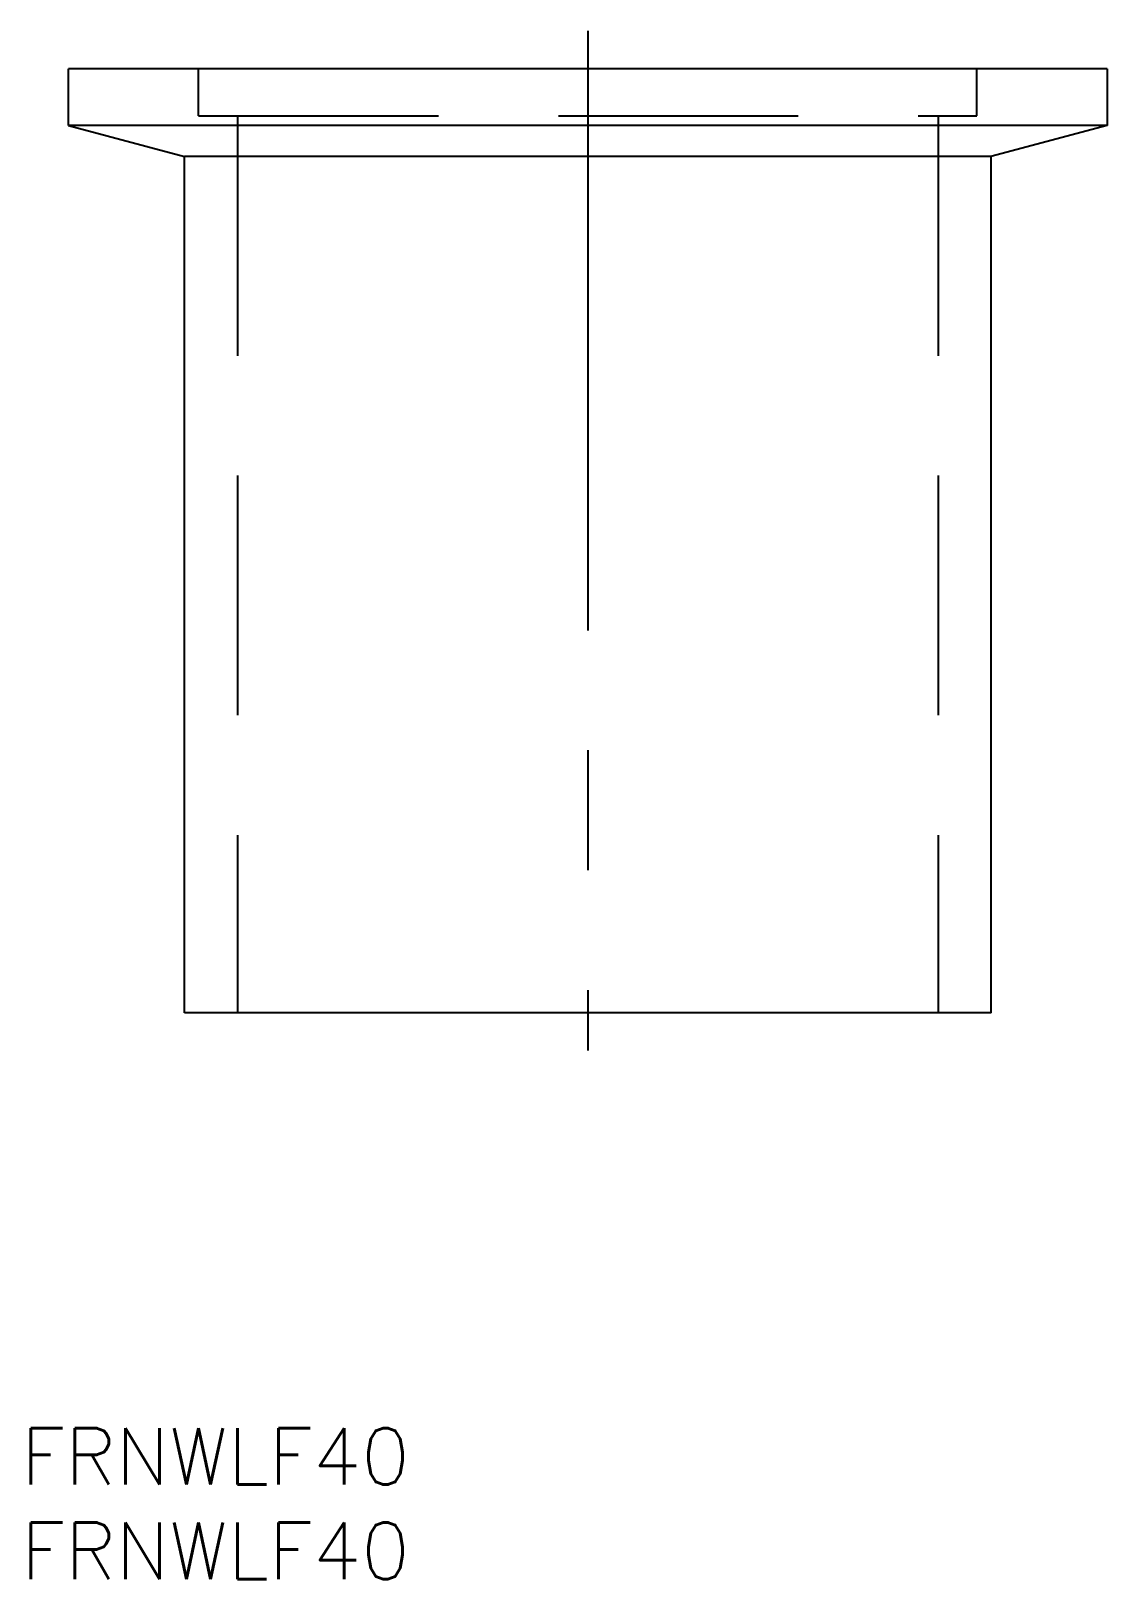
# Model space of a CAD drawing. Extents: x -29.5 to 27.5, y -80 to 2.
import ezdxf

# ---------------------------------------------------------------- set-up
doc = ezdxf.new("R2010")
doc.units = 0
doc.linetypes.add('CENTER', pattern=[50.8, 31.75, -6.35, 6.35, -6.35])
doc.linetypes.add('DASHED', pattern=[19.05, 12.7, -6.35])
doc.layers.get('0').update_dxf_attribs({"linetype": 'CONTINUOUS'})
doc.layers.add('CENTER', color=1, linetype='CENTER')
doc.styles.get("Standard").update_dxf_attribs({"font": 'txt.shx', "height": 3, "bigfont": 'bigfont.shx'})

msp = doc.modelspace()

# ---------------------------------------------------------------- linework, layer by layer
at = {"color": 7, "linetype": 'CONTINUOUS'}
for p, q in [((27.494, 0), (-27.506, 0)), ((-27.506, -3), (-27.506, 0)), ((27.494, 0), (27.494, -3)), ((27.494, -3), (-27.506, -3)), ((-27.506, -3), (-21.356, -4.648)), ((27.494, -3), (21.344, -4.648)), ((21.344, -4.648), (-21.356, -4.648)), ((-21.35, -50), (-21.35, -4.648)), ((21.35, -50), (21.35, -4.646)), ((21.35, -50), (-21.35, -50))]:
    msp.add_line(p, q, dxfattribs=at)
at = {"color": 3, "linetype": 'DASHED'}
for p, q in [((-20.606, -2.5), (-20.606, 0)), ((20.594, -2.5), (20.594, 0)), ((-20.606, -2.5), (20.594, -2.5)), ((-18.55, -2.5), (-18.55, -50)), ((18.55, -2.5), (18.55, -50))]:
    msp.add_line(p, q, dxfattribs=at)
at = {"layer": 'CENTER', "color": 1, "linetype": 'CENTER'}
msp.add_line((0, 2), (0, -52), dxfattribs=at)

# ---------------------------------------------------------------- texts
at = {"color": 7, "linetype": 'CONTINUOUS'}
for p in [(-30, -75), (-30, -80)]:
    msp.add_text('FRNWLF40', height=3, dxfattribs=at).set_placement(p)

doc.saveas('drawing.dxf')
